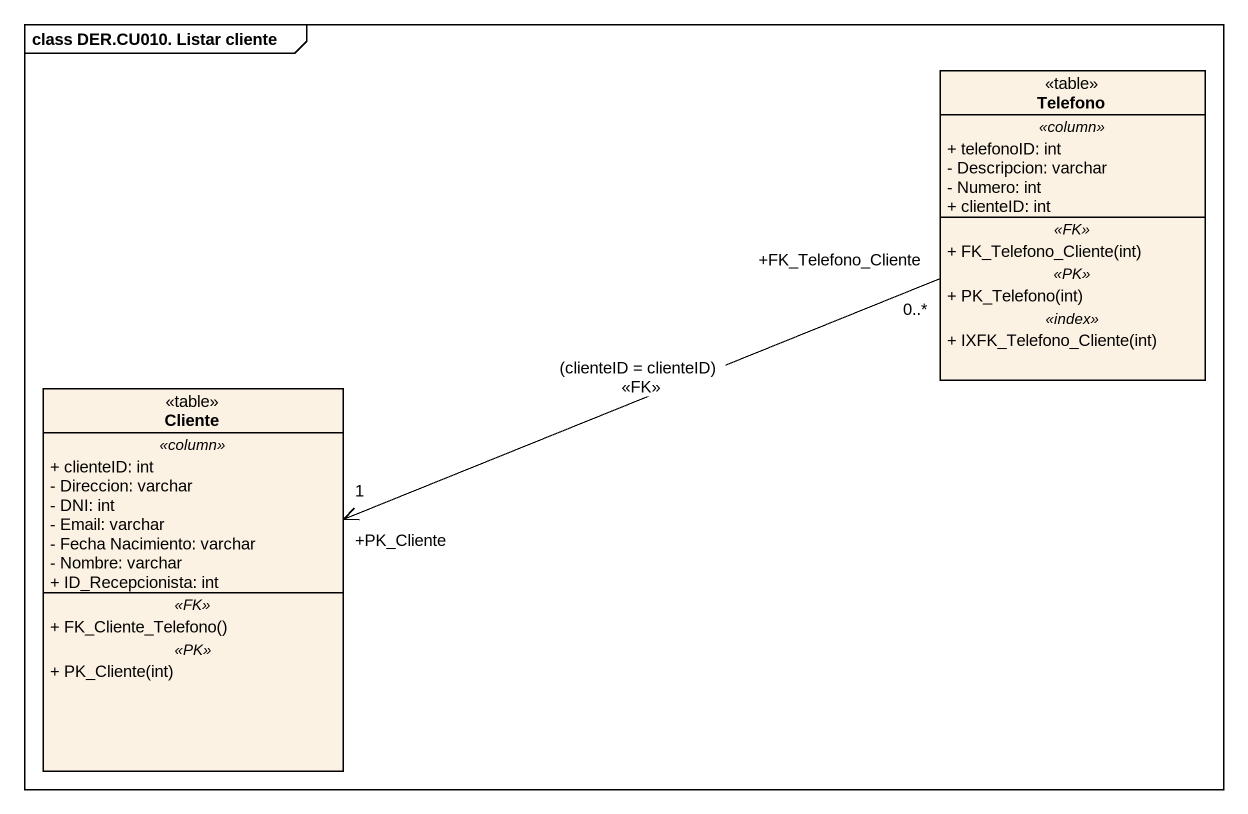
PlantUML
@startuml
mainframe class DER.CU010. Listar cliente
hide circle
hide empty members
skinparam classAttributeIconSize 0
class Telefono <<table>> {
  .. <<column>> ..
  + telefonoID: int
  - Descripcion: varchar
  - Numero: int
  + clienteID: int
  .. <<FK>> ..
  + FK_Telefono_Cliente(int)
  .. <<PK>> ..
  + PK_Telefono(int)
  .. <<index>> ..
  + IXFK_Telefono_Cliente(int)
}
class Cliente <<table>> {
  .. <<column>> ..
  + clienteID: int
  - Direccion: varchar
  - DNI: int
  - Email: varchar
  - Fecha Nacimiento: varchar
  - Nombre: varchar
  + ID_Recepcionista: int
  .. <<FK>> ..
  + FK_Cliente_Telefono()
  .. <<PK>> ..
  + PK_Cliente(int)
}
Telefono "+FK_Telefono_Cliente\n0..*" -left-> "+PK_Cliente\n1" Cliente : (clienteID = clienteID)\n<<FK>>
@enduml
